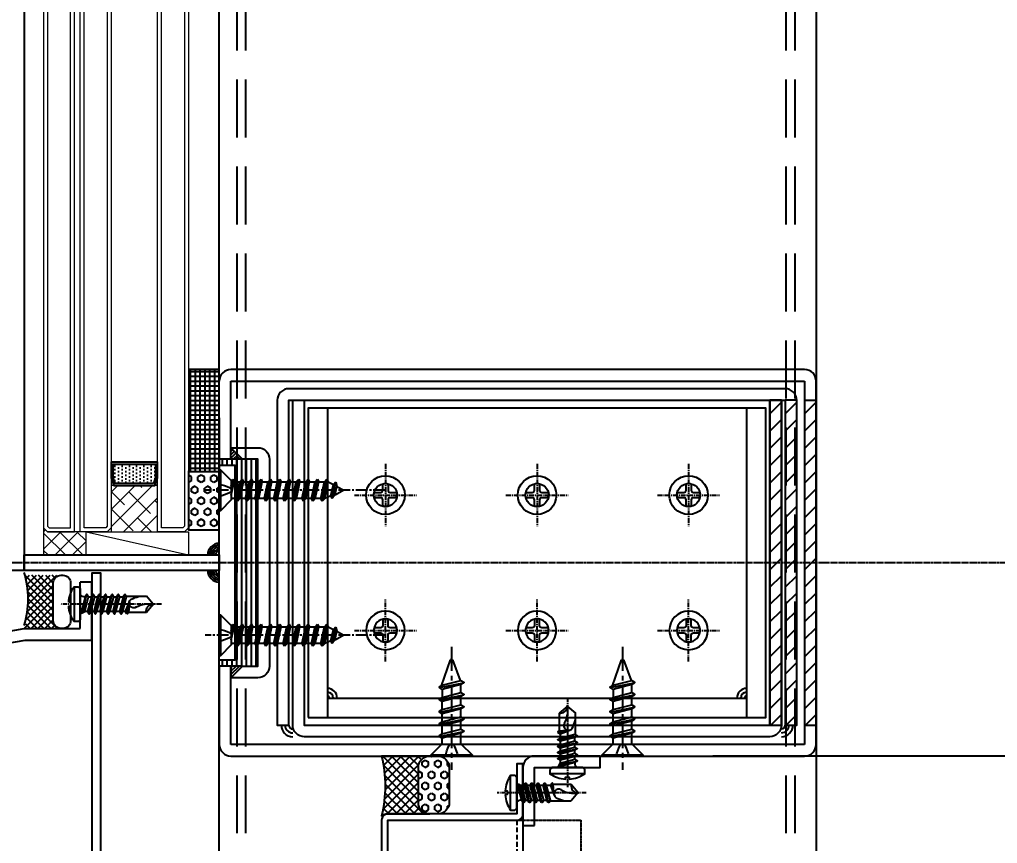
# Model space of a CAD drawing. Extents: x -3378 to 102197, y -3799 to 48702.
# Drawn here: x 85639.7 to 85892.8, y 18275.5 to 18488.6 of the extents above; entities that cross this region are included whole.
import ezdxf

# ---------------------------------------------------------------- set-up
doc = ezdxf.new("R2010")
doc.units = 0
for name, pattern in [('CEN1', [9, 6, -1, 1, -1]), ('CENTER', [2, 1.25, -0.25, 0.25, -0.25]), ('HIDDEN', [0.375, 0.25, -0.125])]:
    doc.linetypes.add(name, pattern=pattern)
for name, color, linetype in [('ARR', 6, 'Continuous'), ('BCM CL', 14, 'CENTER'), ('BCM-DIM', 54, 'Continuous'), ('BCM-draft', 252, 'Continuous'), ('BCM-Extu', 4, 'Continuous'), ('BCM-SIL', 8, 'Continuous'), ('CENTER', 4, 'CENTER'), ('CL', 14, 'CENTER'), ('DIM', 173, 'Continuous'), ('不鏽鋼板S.S.PANEL', 30, 'Continuous'), ('剖面線 HATCH', 251, 'Continuous'), ('填縫物 SEALANT', 1, 'Continuous'), ('泡棉', 8, 'Continuous'), ('矽利康', 9, 'Continuous'), ('螺絲 固定五金 FASTENERS', 124, 'Continuous'), ('螺絲、螺栓', 4, 'Continuous'), ('視覺模型鋁擠型暫替', 4, 'Continuous'), ('金屬面材 METAL PANEL', 2, 'Continuous'), ('鐵件', 6, 'Continuous'), ('隔熱材 INSULATION', 9, 'HIDDEN'), ('隱藏線 HIDDEN', 8, 'HIDDEN')]:
    doc.layers.add(name, color=color, linetype=linetype)
doc.layers.add('BCM-GK', color=252, linetype='Continuous', lineweight=5)
doc.layers.add('BCM-GLA', color=4, linetype='Continuous', lineweight=5)
doc.styles.add('GM_ANNO_TEXT', font='simplex.shx', dxfattribs={"width": 0.8})
doc.dimstyles.new('GM_DIM', dxfattribs={"dimscale": 0, "dimtxt": 20, "dimasz": 10, "dimexe": 5, "dimexo": 5, "dimgap": 5, "dimtad": 1, "dimdec": 0, "dimdsep": 46, "dimtxsty": 'GM_ANNO_TEXT', "dimblk": 'ARCHTICK', "dimcen": 0, "dimclrd": 4, "dimclre": 4, "dimclrt": 10, "dimadec": 0, "dimazin": 2, "dimtfac": 1, "dimtdec": 0, "dimtix": 1, "dimtofl": 0, "dimtmove": 2, "dimatfit": 3, "dimfxl": 1.5, "dimarcsym": 1})

# ---------------------------------------------------------------- blocks, each defined once
blk = doc.blocks.new('*u55')
at = {"layer": '泡棉'}
h = blk.add_hatch(dxfattribs=at)
h.set_pattern_fill('HEX', color=256, scale=0.3)
h.set_pattern_definition([(0, (-4141.5022, 978.2385), (0, 1.6497784), [0.9525, -1.905]), (120, (-4141.5022, 978.2385), (-1.42875, -0.8248892), [0.9525, -1.905]), (60, (-4140.5497, 978.2385), (-1.42875, 0.8248892), [0.9525, -1.905])])
edge = h.paths.add_edge_path()
edge.add_line((-12, 9.53), (-3, 9.53))
edge.add_arc((-3, 12.53), 3, 270, 360)
edge.add_line((0, 12.53), (0, 14.53))
edge.add_arc((-3, 14.53), 3, 0, 90)
edge.add_line((-3, 17.53), (-12, 17.53))
edge.add_arc((-12, 14.53), 3, 90, 180)
edge.add_line((-15, 14.53), (-15, 12.53))
edge.add_arc((-12, 12.53), 3, 180, 270)
at = {"layer": '矽利康'}
h = blk.add_hatch(dxfattribs=at)
h.set_pattern_fill('ANSI37', color=256, scale=0.5, style=0)
h.set_pattern_definition([(45, (-4141.5022, 978.2385), (-1.122532, 1.122532), []), (135, (-4141.5022, 978.2385), (-1.122532, -1.122532), [])])
edge = h.paths.add_edge_path()
edge.add_arc((-7.73, -32.06), 32.98, 76.4372, 103.5628)
edge.add_arc((-16.6, 1.13), 1.6, 315, 360)
edge.add_line((-15, 1.13), (-15, 12.53))
edge.add_arc((-12, 12.53), 3, 180, 270)
edge.add_line((-12, 9.53), (-3, 9.53))
edge.add_arc((-3, 12.53), 3, 270, 360)
edge.add_line((0, 12.53), (0, 0))
at = {"layer": '泡棉'}
blk.add_lwpolyline([(-12, 9.53), (-3, 9.53, 0.414214), (0, 12.53), (0, 14.53, 0.414214), (-3, 17.53), (-12, 17.53, 0.414214), (-15, 14.53), (-15, 12.53, 0.414214)], format="xyb", close=True, dxfattribs=at)
at = {"layer": '矽利康'}
blk.add_lwpolyline([(0, 0, 0.118914), (-15.47, 0, 0.198912), (-15, 1.13), (-15, 12.53, 0.414214), (-12, 9.53), (-3, 9.53, 0.414214), (0, 12.53)], format="xyb", close=True, dxfattribs=at)
blk = doc.blocks.new('M5x16圓頭自攻')
at = {"layer": 'ARR', "color": 0, "linetype": 'ByBlock', "ltscale": 0.3}
for p, q in [((-1.61, -4.5), (-1.61, 4.5)), ((0.5, 2.24), (1.14, 1.9)), ((0.72, 2.13), (1.65, -2.5)), ((1.89, 1.9), (1.14, 1.9)), ((2.24, 2.5), (3.24, -2.5)), ((3.48, 1.9), (2.73, 1.9)), ((3.83, 2.5), (4.83, -2.5)), ((5.07, 1.9), (4.32, 1.9)), ((5.42, 2.5), (6.42, -2.5)), ((6.81, 1.9), (5.91, 1.9)), ((7.16, 2.5), (8.16, -2.5)), ((8.4, 1.9), (7.65, 1.9)), ((8.73, 1.9), (7.98, 1.9)), ((9.08, 2.5), (9.7, -0.6)), ((14.12, 2.1), (9.46, 2.1)), ((15.83, 0.06), (14.12, 2.1)), ((15.83, 0.06), (15.95, 0.06)), ((16, -0.01), (16, 0.01)), ((2.14, -1.9), (2.89, -1.9)), ((3.73, -1.9), (4.48, -1.9)), ((5.32, -1.9), (6.07, -1.9)), ((6.91, -1.9), (7.81, -1.9)), ((8.54, -2.1), (12.91, -2.1)), ((15.83, -0.06), (14.12, -2.1)), ((15.83, -0.06), (15.95, -0.06))]:
    blk.add_line(p, q, dxfattribs=at)
at = {"layer": 'ARR', "color": 0, "linetype": 'CENTER', "ltscale": 0.87}
blk.add_line((18, 0), (-5.1, 0), dxfattribs=at)
at = {"layer": 'ARR', "color": 0, "linetype": 'ByBlock', "ltscale": 0.3}
blk.add_lwpolyline([(-2.98, -0.5, 0.134476), (-1.61, -4.5), (-0.58, -4.5, 0.198912), (-0.44, -4.44), (-0.06, -4.06, 0.198912), (0, -3.92), (0, 3.92, 0.198912), (-0.06, 4.06), (-0.44, 4.44, 0.198912), (-0.58, 4.5), (-1.61, 4.5, 0.134562), (-2.98, 0.5), (-2.48, 0.5), (-2.48, -0.5), (-2.98, -0.5)], format="xyb", dxfattribs=at)
blk.add_lwpolyline([(1.14, 1.9), (2.14, -1.9), (1.8, -2.5), (1.65, -2.5), (1.3, -1.9), (0.3, 1.9), (0.5, 2.24)], dxfattribs=at)
for points in [[(3.24, -2.5), (2.89, -1.9), (1.89, 1.9), (2.24, 2.5), (2.39, 2.5), (2.73, 1.9), (3.73, -1.9), (3.39, -2.5)], [(4.83, -2.5), (4.48, -1.9), (3.48, 1.9), (3.83, 2.5), (3.98, 2.5), (4.32, 1.9), (5.32, -1.9), (4.98, -2.5)], [(6.42, -2.5), (6.07, -1.9), (5.07, 1.9), (5.42, 2.5), (5.57, 2.5), (5.91, 1.9), (6.91, -1.9), (6.57, -2.5)], [(8.16, -2.5), (7.81, -1.9), (6.81, 1.9), (7.16, 2.5), (7.31, 2.5), (7.65, 1.9), (8.65, -1.9), (8.31, -2.5)], [(9.08, 2.5), (8.73, 1.9), (9.7, -0.6), (9.46, 2.1), (9.23, 2.5)]]:
    blk.add_lwpolyline(points, close=True, dxfattribs=at)
for centre, radius, start, end in [((0.67, 3.07), 0.874, 220.3388, 257.7802), ((10.86, -0.29), 1.2, 56.152, 236.152), ((14.85, 6.88), 7.01, 241.6458, 278.008), ((15.9, 1.75), 1.82, 168.8617, 267.6865), ((15.95, 0.01), 0.05, 0, 90), ((1.17, -3.34), 1.44, 84.7312, 144.22), ((13.52, 4.88), 7.01, 241.6458, 274.9541), ((15.95, -0.01), 0.05, 270, 0)]:
    blk.add_arc(centre, radius, start, end, dxfattribs=at)
blk = doc.blocks.new('*U255')
blk.add_blockref('M5x16圓頭自攻', (0, 0))
blk = doc.blocks.new('*U657')
at = {"layer": 'BCM-draft', "linetype": 'HIDDEN', "ltscale": 5}
blk.add_line((16.6, 35), (646.73, 35), dxfattribs=at)
at = {"layer": 'BCM-draft'}
blk.add_lwpolyline([(16.6, 36.6), (646.73, 36.6)], dxfattribs=at)
at = {"layer": '不鏽鋼板S.S.PANEL'}
blk.add_lwpolyline([(648.33, 1.6), (648.33, 35), (661.33, 35), (661.33, 36.6), (648.33, 36.6, 0.414214), (646.73, 35), (646.73, 1.6), (16.6, 1.6), (16.6, 35, 0.414214), (15, 36.6), (2, 36.6), (2, 35), (15, 35), (15, 1.6, 0.414214), (16.6, 0), (646.73, 0, 0.414214)], format="xyb", close=True, dxfattribs=at)
at = {"layer": '金屬面材 METAL PANEL'}
blk.add_lwpolyline([(18, 39.6), (3, 39.6), (3, 56.6), (0, 56.6), (0, 39.6, 0.414214), (3, 36.6), (18, 36.6)], format="xyb", close=True, dxfattribs=at)
at = {"layer": '隔熱材 INSULATION', "const_width": 0.2}
blk.add_lwpolyline([(646.73, 35), (646.73, 51.6), (16.6, 51.6), (16.6, 35)], dxfattribs=at)
at = {"layer": '隔熱材 INSULATION'}
blk.add_lwpolyline([(646.73, 1.6), (16.6, 1.6), (16.6, 51.6), (646.73, 51.6)], close=True, dxfattribs=at)
at = {"layer": '填縫物 SEALANT', "extrusion": (0, 0, -1), "zscale": -1}
blk.add_blockref('*u55', (0, 0), dxfattribs=at)
at = {"layer": '螺絲 固定五金 FASTENERS'}
for p, rotation in [((3, 48.1), 180), ((9.5, 35), 90)]:
    blk.add_blockref('*U255', p, dxfattribs=dict(at, rotation=rotation))
blk = doc.blocks.new('*U35')
blk.add_lwpolyline([(1.22, 0.68), (2.48, 0.68, -0.398336), (3.02, 0.16, -0.027263), (3.02, -0.16, -0.398336), (2.48, -0.68), (1.22, -0.68, 0.414214), (0.68, -1.22), (0.68, -2.48, -0.398336), (0.16, -3.02, -0.027263), (-0.16, -3.02, -0.398336), (-0.68, -2.48), (-0.68, -1.22, 0.414214), (-1.22, -0.68), (-2.48, -0.68, -0.398336), (-3.02, -0.16, -0.027263), (-3.02, 0.16, -0.398336), (-2.48, 0.68), (-1.22, 0.68, 0.414214), (-0.68, 1.22), (-0.68, 2.48, -0.398336), (-0.16, 3.02, -0.027263), (0.16, 3.02, -0.398336), (0.68, 2.48), (0.68, 1.22, 0.414214)], format="xyb", close=True)
blk.add_circle((0, 0), 5)
at = {"layer": 'CL'}
for p, q in [((0, 8.04), (0, -8.04)), ((-8.04, 0), (8.04, 0))]:
    blk.add_line(p, q, dxfattribs=at)
blk = doc.blocks.new('圓孔6mm')
at = {"layer": '視覺模型鋁擠型暫替', "color": 6, "linetype": 'Continuous'}
blk.add_circle((0, 0), 3, dxfattribs=at)
at = {"layer": 'BCM-draft'}
blk.add_blockref('*U35', (0, 0), dxfattribs=at)
blk = doc.blocks.new('屋頂上下水槽合併用拖架')
at = {"layer": '視覺模型鋁擠型暫替', "color": 7}
for centre, radius, start, end in [((-113.5, -75), 2.5, 0, 90), ((-5, -75), 2.5, 90, 180), ((-113.5, -75), 1.5, 0, 90), ((-113.5, -75), 0.5, 0, 90), ((-5, -75), 1.5, 90, 180), ((-5, -75), 0.5, 90, 180)]:
    blk.add_arc(centre, radius, start, end, dxfattribs=at)
at = {"layer": '金屬面材 METAL PANEL'}
for p, q in [((-113.5, 0), (-113.5, -80)), ((-5, 0), (-5, -80)), ((-113.5, -75), (-5, -75))]:
    blk.add_line(p, q, dxfattribs=at)
blk.add_lwpolyline([(-118.5, -80), (0, -80), (0, 0), (-118.5, 0)], close=True, dxfattribs=at)
blk.add_lwpolyline([(-95, -53.5), (-95, -53.5)], dxfattribs=at)
at = {"layer": '視覺模型鋁擠型暫替', "linetype": 'Continuous'}
for p in [(-98.5, -22.5, 0), (-59.25, -22.5), (-20, -22.5, 0)]:
    blk.add_blockref('圓孔6mm', p, dxfattribs=at)
at = {"layer": '視覺模型鋁擠型暫替', "linetype": 'Continuous', "xscale": -1, "rotation": 180}
for p in [(-98.5, -57.5, 0), (-59.25, -57.5), (-20, -57.5, 0)]:
    blk.add_blockref('圓孔6mm', p, dxfattribs=at)
blk = doc.blocks.new('A$C20AE7E0D')
at = {"layer": 'ARR', "color": 0, "linetype": 'ByBlock', "ltscale": 0.3}
for p, q in [((-1.61, -4.5), (-1.61, 4.5)), ((0.5, 2.24), (1.14, 1.9)), ((0.72, 2.13), (1.65, -2.5)), ((1.89, 1.9), (1.14, 1.9)), ((2.24, 2.5), (3.24, -2.5)), ((3.48, 1.9), (2.73, 1.9)), ((3.83, 2.5), (4.83, -2.5)), ((5.07, 1.9), (4.32, 1.9)), ((5.42, 2.5), (6.42, -2.5)), ((6.81, 1.9), (5.91, 1.9)), ((7.16, 2.5), (8.16, -2.5)), ((8.4, 1.9), (7.65, 1.9)), ((8.75, 2.5), (9.75, -2.5)), ((10.14, 1.9), (9.24, 1.9)), ((10.49, 2.5), (11.49, -2.5)), ((11.73, 1.9), (10.98, 1.9)), ((12.08, 2.5), (12.7, -0.6)), ((17.12, 2.1), (12.46, 2.1)), ((18.83, 0.06), (17.12, 2.1)), ((18.83, 0.06), (18.95, 0.06)), ((19, -0.01), (19, 0.01)), ((2.14, -1.9), (2.89, -1.9)), ((3.73, -1.9), (4.48, -1.9)), ((5.32, -1.9), (6.07, -1.9)), ((6.91, -1.9), (7.81, -1.9)), ((8.65, -1.9), (9.4, -1.9)), ((10.24, -1.9), (11.14, -1.9)), ((11.87, -2.1), (15.91, -2.1)), ((18.83, -0.06), (17.12, -2.1)), ((18.83, -0.06), (18.95, -0.06))]:
    blk.add_line(p, q, dxfattribs=at)
at = {"layer": 'ARR', "color": 0, "linetype": 'CENTER', "ltscale": 0.87}
blk.add_line((21, 0), (-5.1, 0), dxfattribs=at)
at = {"layer": 'ARR', "color": 0, "linetype": 'ByBlock', "ltscale": 0.3}
blk.add_lwpolyline([(-2.98, -0.5, 0.134476), (-1.61, -4.5), (-0.58, -4.5, 0.198912), (-0.44, -4.44), (-0.06, -4.06, 0.198912), (0, -3.92), (0, 3.92, 0.198912), (-0.06, 4.06), (-0.44, 4.44, 0.198912), (-0.58, 4.5), (-1.61, 4.5, 0.134562), (-2.98, 0.5), (-2.48, 0.5), (-2.48, -0.5), (-2.98, -0.5)], format="xyb", dxfattribs=at)
blk.add_lwpolyline([(1.14, 1.9), (2.14, -1.9), (1.8, -2.5), (1.65, -2.5), (1.3, -1.9), (0.3, 1.9), (0.5, 2.24)], dxfattribs=at)
for points in [[(3.24, -2.5), (2.89, -1.9), (1.89, 1.9), (2.24, 2.5), (2.39, 2.5), (2.73, 1.9), (3.73, -1.9), (3.39, -2.5)], [(4.83, -2.5), (4.48, -1.9), (3.48, 1.9), (3.83, 2.5), (3.98, 2.5), (4.32, 1.9), (5.32, -1.9), (4.98, -2.5)], [(6.42, -2.5), (6.07, -1.9), (5.07, 1.9), (5.42, 2.5), (5.57, 2.5), (5.91, 1.9), (6.91, -1.9), (6.57, -2.5)], [(8.16, -2.5), (7.81, -1.9), (6.81, 1.9), (7.16, 2.5), (7.31, 2.5), (7.65, 1.9), (8.65, -1.9), (8.31, -2.5)], [(9.75, -2.5), (9.4, -1.9), (8.4, 1.9), (8.75, 2.5), (8.9, 2.5), (9.24, 1.9), (10.24, -1.9), (9.9, -2.5)], [(11.49, -2.5), (11.14, -1.9), (10.14, 1.9), (10.49, 2.5), (10.64, 2.5), (10.98, 1.9), (11.98, -1.9), (11.64, -2.5)], [(12.08, 2.5), (11.73, 1.9), (12.7, -0.6), (12.46, 2.1), (12.23, 2.5)]]:
    blk.add_lwpolyline(points, close=True, dxfattribs=at)
for centre, radius, start, end in [((0.67, 3.07), 0.874, 220.3388, 257.7802), ((13.86, -0.29), 1.2, 56.152, 236.152), ((17.85, 6.88), 7.01, 241.6458, 278.008), ((18.9, 1.75), 1.82, 168.8617, 267.6865), ((18.95, 0.01), 0.05, 0, 90), ((1.17, -3.34), 1.44, 84.7312, 144.22), ((16.52, 4.88), 7.01, 241.6458, 274.9541), ((18.95, -0.01), 0.05, 270, 0)]:
    blk.add_arc(centre, radius, start, end, dxfattribs=at)
blk = doc.blocks.new('*U77')
at = {"color": 0, "linetype": 'ByBlock'}
blk.add_blockref('A$C20AE7E0D', (0, 0), dxfattribs=at)
blk = doc.blocks.new('A$C4E2A2353')
at = {"layer": 'ARR', "color": 0, "linetype": 'ByBlock', "ltscale": 0.3}
for p, q in [((0.3, -5.3), (0.3, 5.3)), ((4.71, 2.87), (4.38, 2.15)), ((5.34, 2.15), (4.71, 2.87)), ((4.71, 2.87), (5.93, -2.88)), ((7.15, 2.87), (6.82, 2.15)), ((7.78, 2.15), (7.15, 2.87)), ((7.15, 2.87), (8.37, -2.88)), ((9.59, 2.87), (9.26, 2.15)), ((10.22, 2.15), (9.59, 2.87)), ((9.59, 2.87), (10.81, -2.88)), ((12.02, 2.87), (11.7, 2.15)), ((12.66, 2.15), (12.02, 2.87)), ((12.02, 2.87), (13.24, -2.88)), ((14.46, 2.87), (14.13, 2.15)), ((15.09, 2.15), (14.46, 2.87)), ((14.46, 2.87), (15.68, -2.88)), ((16.9, 2.87), (16.57, 2.15)), ((17.53, 2.15), (16.9, 2.87)), ((16.9, 2.87), (18.12, -2.88)), ((19.34, 2.87), (19.01, 2.15)), ((19.97, 2.15), (19.34, 2.87)), ((19.34, 2.87), (20.56, -2.88)), ((21.77, 2.87), (21.45, 2.15)), ((21.77, 2.87), (21.45, 2.15)), ((22.41, 2.15), (21.77, 2.87)), ((21.77, 2.87), (22.99, -2.88)), ((22.41, 2.15), (21.77, 2.87)), ((21.77, 2.87), (22.99, -2.88)), ((24.21, 2.87), (23.88, 2.15)), ((24.21, 2.87), (23.88, 2.15)), ((24.84, 2.15), (24.21, 2.87)), ((24.21, 2.87), (25.43, -2.88)), ((24.84, 2.15), (24.21, 2.87)), ((24.21, 2.87), (25.43, -2.88)), ((26.65, 2.87), (26.32, 2.15)), ((26.65, 2.87), (26.32, 2.15)), ((27.28, 2.15), (26.65, 2.87)), ((26.65, 2.87), (27.87, -2.88)), ((27.28, 2.15), (26.65, 2.87)), ((26.65, 2.87), (27.87, -2.88)), ((3.1, -2.5), (3.1, 2.5)), ((4.38, 2.15), (3.1, 2.15)), ((3.1, 1.24), (3.82, -2.16)), ((4.38, 2.15), (5.3, -2.16)), ((4.43, 1.96), (5.34, -2.36)), ((4.89, 2.06), (5.8, -2.26)), ((6.82, 2.15), (5.34, 2.15)), ((5.34, 2.15), (6.26, -2.16)), ((5.34, 2.15), (6.26, -2.16)), ((6.82, 2.15), (7.74, -2.16)), ((6.86, 1.96), (7.78, -2.36)), ((7.32, 2.06), (8.24, -2.26)), ((9.26, 2.15), (7.78, 2.15)), ((7.78, 2.15), (8.7, -2.16)), ((7.78, 2.15), (8.7, -2.16)), ((9.26, 2.15), (10.17, -2.16)), ((9.3, 1.96), (10.21, -2.36)), ((9.76, 2.06), (10.67, -2.26)), ((11.7, 2.15), (10.22, 2.15)), ((10.22, 2.15), (11.13, -2.16)), ((10.22, 2.15), (11.13, -2.16)), ((11.7, 2.15), (12.61, -2.16)), ((11.74, 1.96), (12.65, -2.36)), ((12.2, 2.06), (13.11, -2.26)), ((14.13, 2.15), (12.66, 2.15)), ((12.66, 2.15), (13.57, -2.16)), ((12.66, 2.15), (13.57, -2.16)), ((14.13, 2.15), (15.05, -2.16)), ((14.18, 1.96), (15.09, -2.36)), ((14.64, 2.06), (15.55, -2.26)), ((16.57, 2.15), (15.09, 2.15)), ((15.09, 2.15), (16.01, -2.16)), ((15.09, 2.15), (16.01, -2.16)), ((16.57, 2.15), (17.49, -2.16)), ((16.61, 1.96), (17.53, -2.36)), ((17.07, 2.06), (17.99, -2.26)), ((19.01, 2.15), (17.53, 2.15)), ((17.53, 2.15), (18.45, -2.16)), ((17.53, 2.15), (18.45, -2.16)), ((19.01, 2.15), (19.92, -2.16)), ((19.05, 1.96), (19.96, -2.36)), ((19.51, 2.06), (20.42, -2.26)), ((21.45, 2.15), (19.97, 2.15)), ((19.97, 2.15), (20.88, -2.16)), ((19.97, 2.15), (20.88, -2.16)), ((21.45, 2.15), (22.36, -2.16)), ((21.45, 2.15), (22.36, -2.16)), ((21.49, 1.96), (22.4, -2.36)), ((21.49, 1.96), (22.4, -2.36)), ((21.95, 2.06), (22.86, -2.26)), ((21.95, 2.06), (22.86, -2.26)), ((23.88, 2.15), (22.41, 2.15)), ((22.41, 2.15), (23.32, -2.16)), ((23.88, 2.15), (22.41, 2.15)), ((22.41, 2.15), (23.32, -2.16)), ((22.41, 2.15), (23.32, -2.16)), ((22.41, 2.15), (23.32, -2.16)), ((23.88, 2.15), (24.8, -2.16)), ((23.88, 2.15), (24.8, -2.16)), ((23.93, 1.96), (24.84, -2.36)), ((23.93, 1.96), (24.84, -2.36)), ((24.38, 2.06), (25.3, -2.26)), ((24.38, 2.06), (25.3, -2.26)), ((26.32, 2.15), (24.84, 2.15)), ((24.84, 2.15), (25.76, -2.16)), ((26.32, 2.15), (24.84, 2.15)), ((24.84, 2.15), (25.76, -2.16)), ((24.84, 2.15), (25.76, -2.16)), ((24.84, 2.15), (25.76, -2.16)), ((26.32, 2.15), (27.24, -2.16)), ((26.32, 2.15), (27.24, -2.16)), ((26.36, 1.96), (27.28, -2.36)), ((26.36, 1.96), (27.28, -2.36)), ((26.82, 2.06), (27.74, -2.26)), ((26.82, 2.06), (27.74, -2.26)), ((28.91, 1.45), (27.28, 2.15)), ((27.28, 2.15), (28.19, -2.16)), ((27.28, 2.15), (28.19, -2.16)), ((27.28, 2.15), (28.19, -2.16)), ((27.28, 2.15), (28.19, -2.16)), ((29.24, 2.17), (28.91, 1.45)), ((28.91, 1.45), (29.52, -1.46)), ((29.96, 0.99), (29.24, 2.17)), ((29.24, 2.17), (30.16, -2.18)), ((32.25, 0), (29.96, 1.25)), ((29.96, 0.99), (30.39, -1)), ((32.26, 0), (32.25, 0)), ((3.1, -1.02), (3.49, -2.88)), ((3.1, -2.44), (3.49, -2.88)), ((3.49, -2.88), (3.82, -2.16)), ((3.82, -2.16), (5.3, -2.16)), ((5.3, -2.16), (5.93, -2.88)), ((5.93, -2.88), (6.26, -2.16)), ((6.26, -2.16), (7.74, -2.16)), ((7.74, -2.16), (8.37, -2.88)), ((8.37, -2.88), (8.7, -2.16)), ((8.7, -2.16), (10.17, -2.16)), ((10.17, -2.16), (10.81, -2.88)), ((10.81, -2.88), (11.13, -2.16)), ((11.13, -2.16), (12.61, -2.16)), ((12.61, -2.16), (13.24, -2.88)), ((13.24, -2.88), (13.57, -2.16)), ((13.57, -2.16), (15.05, -2.16)), ((15.05, -2.16), (15.68, -2.88)), ((15.68, -2.88), (16.01, -2.16)), ((16.01, -2.16), (17.49, -2.16)), ((17.49, -2.16), (18.12, -2.88)), ((18.12, -2.88), (18.45, -2.16)), ((18.45, -2.16), (19.92, -2.16)), ((19.92, -2.16), (20.56, -2.88)), ((20.56, -2.88), (20.88, -2.16)), ((20.88, -2.16), (22.36, -2.16)), ((22.36, -2.16), (22.99, -2.88)), ((22.36, -2.16), (22.99, -2.88)), ((22.99, -2.88), (23.32, -2.16)), ((22.99, -2.88), (23.32, -2.16)), ((23.32, -2.16), (24.8, -2.16)), ((23.32, -2.16), (24.8, -2.16)), ((24.8, -2.16), (25.43, -2.88)), ((24.8, -2.16), (25.43, -2.88)), ((25.43, -2.88), (25.76, -2.16)), ((25.43, -2.88), (25.76, -2.16)), ((25.76, -2.16), (27.24, -2.16)), ((25.76, -2.16), (27.24, -2.16)), ((27.24, -2.16), (27.87, -2.88)), ((27.24, -2.16), (27.87, -2.88)), ((27.87, -2.88), (28.19, -2.16)), ((27.87, -2.88), (28.19, -2.16)), ((28.19, -2.16), (29.52, -1.46)), ((29.52, -1.46), (30.16, -2.18)), ((30.16, -2.18), (30.39, -1)), ((30.39, -1), (32.25, -0.01)), ((32.25, -0.01), (32.26, 0))]:
    blk.add_line(p, q, dxfattribs=at)
at = {"layer": 'ARR', "color": 0, "linetype": 'CEN1', "ltscale": 0.5}
blk.add_line((42.86, 0), (-3.62, 0), dxfattribs=at)
at = {"layer": 'ARR', "color": 0, "linetype": 'ByBlock', "ltscale": 0.3}
blk.add_lwpolyline([(3.1, 2.5), (0.3, 5.3), (0, 5.3), (0, -5.3), (0.3, -5.3), (3.1, -2.5)], dxfattribs=at)
blk.add_lwpolyline([(0, -1.61, 0.048054), (2.67, -0.68, 0.292428), (3.1, 0, 0.292428), (2.67, 0.68, 0.048054), (0, 1.61, 0.048054)], format="xyb", dxfattribs=at)
blk = doc.blocks.new('*U920')
at = {"layer": '螺絲、螺栓', "color": 0, "linetype": 'ByBlock', "xscale": -1, "rotation": 180}
blk.add_blockref('A$C4E2A2353', (0, 0), dxfattribs=at)
blk = doc.blocks.new('*u927')
at = {"layer": 'CENTER', "color": 0, "ltscale": 5}
blk.add_line((28.28, 0), (-3.62, 0), dxfattribs=at)
at = {"layer": '螺絲、螺栓', "color": 0, "linetype": 'ByBlock', "ltscale": 0.2}
for p, q in [((0.3, 5.3), (0.3, -5.3)), ((5.08, 3.15), (6.34, -3.15)), ((8.23, 3.15), (9.49, -3.15)), ((11.38, 3.15), (12.64, -3.15)), ((14.53, 3.15), (15.79, -3.15)), ((17.68, 3.15), (18.94, -3.15)), ((18.17, 2.61), (24.84, 0.24)), ((3.1, 2.5), (3.1, -2.5)), ((3.1, 2.39), (4.64, 2.39)), ((5.7, 2.39), (7.79, 2.39)), ((8.85, 2.39), (10.94, 2.39)), ((12, 2.39), (14.09, 2.39)), ((17.24, 2.39), (15.15, 2.39)), ((3.1, -2.39), (5.9, -2.39)), ((6.96, -2.39), (9.05, -2.39)), ((10.11, -2.39), (12.2, -2.39)), ((13.26, -2.39), (15.35, -2.39)), ((16.41, -2.39), (18.5, -2.39)), ((24.84, -0.23), (19.52, -2.25))]:
    blk.add_line(p, q, dxfattribs=at)
blk.add_lwpolyline([(3.1, -2.5), (0.3, -5.3), (0, -5.3), (0, 5.3), (0.3, 5.3), (3.1, 2.5)], dxfattribs=at)
for points in [[(6.34, -3.15), (5.9, -2.39), (4.64, 2.39), (5.08, 3.15), (5.27, 3.15), (5.7, 2.39), (6.96, -2.39), (6.53, -3.15)], [(9.49, -3.15), (9.05, -2.39), (7.79, 2.39), (8.23, 3.15), (8.42, 3.15), (8.85, 2.39), (10.11, -2.39), (9.68, -3.15)], [(12.64, -3.15), (12.2, -2.39), (10.94, 2.39), (11.38, 3.15), (11.57, 3.15), (12, 2.39), (13.26, -2.39), (12.83, -3.15)], [(15.79, -3.15), (15.35, -2.39), (14.09, 2.39), (14.53, 3.15), (14.72, 3.15), (15.15, 2.39), (16.41, -2.39), (15.98, -3.15)], [(18.94, -3.15), (18.5, -2.39), (17.24, 2.39), (17.68, 3.15), (17.87, 3.15), (18.3, 2.39), (19.56, -2.39), (19.13, -3.15)]]:
    blk.add_lwpolyline(points, close=True, dxfattribs=at)
blk.add_lwpolyline([(0, 1.61, -0.048054), (2.67, 0.68, -0.292428), (3.1, 0, -0.292428), (2.67, -0.68, -0.048054), (0, -1.61, -0.048054)], format="xyb", dxfattribs=at)
blk.add_arc((24.75, 0), 0.252, 292.1627, 69.4623, dxfattribs=at)
blk = doc.blocks.new('*U929')
blk.add_blockref('*u927', (0, 0))
blk = doc.blocks.new('_ArchTick')
at = {"color": 0, "linetype": 'ByBlock', "const_width": 0.15}
blk.add_lwpolyline([(-0.5, -0.5), (0.5, 0.5)], dxfattribs=at)
blk = doc.blocks.new('*D847')
at = {"layer": 'Defpoints', "color": 0, "ltscale": 10, "transparency": 16777216}
for p in [(85814.1, 18298.09, 0), (85916.87, 18298.09), (85827.93, 17188.09, 0)]:
    blk.add_point(p, dxfattribs=at)
at = {"layer": 'DIM', "color": 4, "lineweight": -2, "ltscale": 10, "transparency": 16777216}
for p, q in [((85819.1, 18298.09), (85921.87, 18298.09)), ((85916.87, 17188.09), (85916.87, 18298.09)), ((85832.93, 17188.09), (85921.87, 17188.09))]:
    blk.add_line(p, q, dxfattribs=at)
at = {"layer": 'DIM', "color": 4, "lineweight": -2, "ltscale": 10, "transparency": 16777216, "xscale": 10, "yscale": 10, "zscale": 10}
for p, rotation in [((85916.87, 18298.09), 90), ((85916.87, 17188.09), 270)]:
    blk.add_blockref('_ArchTick', p, dxfattribs=dict(at, rotation=rotation))
at = {"layer": 'DIM', "color": 10, "ltscale": 10, "transparency": 16777216, "insert": (85901.87, 17743.09), "char_height": 20, "attachment_point": 5, "rotation": 90, "style": 'GM_ANNO_TEXT', "bg_fill": 3, "box_fill_scale": 1.1, "bg_fill_color": 256, "bg_fill_true_color": 13158600, "bg_fill_transparency": 0}
blk.add_mtext('1110', dxfattribs=at)

msp = doc.modelspace()

# ---------------------------------------------------------------- hatches: boundary and pattern name
h = msp.add_hatch()
h.set_pattern_fill('ANSI31', color=9, scale=10, angle=45, style=0)
h.set_pattern_definition([(90, (114133.4267, -574949.1363), (-1.25, 1e-15), [])])
h.paths.add_polyline_path([(85695.366, 18356.835), (85695.366, 18373.335), (85691.366, 18373.335), (85691.366, 18374.835), (85701.366, 18374.835), (85701.366, 18356.835)])
h = msp.add_hatch()
h.set_pattern_fill('ANSI31', color=9, scale=10, angle=45, style=0)
h.set_pattern_definition([(90, (114133.4266, -574950.5119), (-1.25, 1e-15), [])])
h.paths.add_polyline_path([(85695.366, 18356.835), (85695.366, 18322.836), (85691.366, 18322.836), (85691.366, 18321.336), (85701.366, 18321.336), (85701.366, 18356.835)])
at = {"layer": 'BCM-DIM', "linetype": 'Continuous'}
h = msp.add_hatch(dxfattribs=at)
h.set_pattern_fill('ANSI37', color=256, scale=10, angle=45)
h.set_pattern_definition([(90, (-9302.3129, -979222.4169), (-1.25, 0), []), (180, (-9302.3129, -979222.4169), (-1e-16, -1.25), [])])
h.paths.add_polyline_path([(85691.366, 18371.577), (85683.367, 18371.577), (85683.367, 18398.085), (85691.366, 18398.085)])
at = {"layer": 'BCM-Extu', "linetype": 'ByBlock'}
h = msp.add_hatch(dxfattribs=at)
h.set_pattern_fill('DOTS', color=8, scale=15, angle=90, style=0)
h.set_pattern_definition([(90, (86220.2785, 21138.2572), (-0.9375, 0.46875), [0, -0.9375])])
h.paths.add_polyline_path([(85664.439, 18368.585), (85663.866, 18370.128), (85663.866, 18373.585), (85674.866, 18373.585), (85674.866, 18370.128), (85674.294, 18368.585)])
at = {"layer": 'BCM-GK', "linetype": 'ByBlock'}
h = msp.add_hatch(dxfattribs=at)
h.set_pattern_fill('ANSI38', color=256, angle=180)
h.set_pattern_definition([(225, (1385039.126, -103783.0143), (2.24506403, -2.24506403), []), (315, (1385039.126, -103783.0143), (6.735192091, -2.24506403), [7.9375, -4.7625])])
h.paths.add_polyline_path([(85674.641, 18368.085), (85675.366, 18370.038), (85675.366, 18356.085), (85663.366, 18356.085), (85663.366, 18370.038), (85664.091, 18368.085)])
h = msp.add_hatch(dxfattribs=at)
h.set_pattern_fill('ANSI37', color=256, angle=-180)
h.set_pattern_definition([(225, (-374071.5723, 132755.3956), (2.24506403, -2.24506403), []), (315, (-374071.5723, 132755.3956), (2.24506403, 2.24506403), [])])
h.paths.add_polyline_path([(85645.865, 18350.085), (85656.866, 18350.085), (85656.866, 18356.085), (85646.866, 18356.085), (85645.866, 18357.085)])
at = {"layer": 'BCM-SIL'}
h = msp.add_hatch(dxfattribs=at)
h.set_pattern_fill('ANSI37', color=256, scale=10, angle=-90, style=0)
h.set_pattern_definition([(225, (121799.5535, 12880.0783), (-0.883883476, 0.883883476), []), (135, (121799.5535, 12880.0783), (0.883883476, 0.883883476), [])])
edge = h.paths.add_edge_path()
edge.add_arc((85650.391, 18342.842), 2, 90, 180)
edge.add_line((85648.391, 18342.842), (85648.391, 18333.085))
edge.add_arc((85650.391, 18333.085), 2, 180, 270)
edge.add_line((85650.391, 18331.085), (85640.876, 18331.085))
edge.add_arc((85617.911, 18337.964), 23.973, 343.32554, 376.67446)
edge.add_line((85640.876, 18344.842), (85650.391, 18344.842))
at = {"layer": '剖面線 HATCH'}
h = msp.add_hatch(dxfattribs=at)
h.set_pattern_fill('ANSI31', color=256)
h.set_pattern_definition([(45, (34466.4772, -84262.5083), (-2.24506403, 2.24506403), [])])
h.paths.add_polyline_path([(85836.866, 18306.085), (85833.866, 18306.085), (85833.866, 18390.093), (85836.866, 18390.093)])
h = msp.add_hatch(dxfattribs=at)
h.set_pattern_fill('ANSI31', color=256)
h.set_pattern_definition([(45, (34470.477, -84262.5083), (-2.24506403, 2.24506403), [])])
h.paths.add_polyline_path([(85840.866, 18306.085), (85837.866, 18306.085), (85837.866, 18390.093), (85840.866, 18390.093)])
h = msp.add_hatch(dxfattribs=at)
h.set_pattern_fill('ANSI31', color=256)
h.set_pattern_definition([(45, (34475.4766, -84262.5023), (-2.24506403, 2.24506403), [])])
h.paths.add_polyline_path([(85845.866, 18306.079), (85842.866, 18306.079), (85842.866, 18390.087), (85845.866, 18390.087)])
at = {"layer": '泡棉'}
h = msp.add_hatch(dxfattribs=at)
h.set_pattern_fill('HEX', color=256, scale=0.3, angle=90)
h.set_pattern_definition([(90, (85845.8665, 18597.9164), (-1.649778, 1e-16), [0.9525, -1.905]), (210, (85845.8665, 18597.9164), (0.824889, -1.42875), [0.9525, -1.905]), (150, (85845.8665, 18598.8689), (-0.824889, -1.42875), [0.9525, -1.905])])
h.paths.add_polyline_path([(85691.366, 18371.577), (85683.366, 18371.577), (85683.366, 18356.577), (85691.366, 18356.577)])
at = {"layer": '視覺模型鋁擠型暫替', "linetype": 'Continuous'}
h = msp.add_hatch(dxfattribs=at)
h.set_pattern_fill('ANSI31', color=1, scale=5)
h.set_pattern_definition([(45, (4914.39537, -973940.6324), (-0.44194173824, 0.44194173824), [])])
h.paths.add_polyline_path([(85694.366, 18374.835), (85697.366, 18374.834), (85694.367, 18377.833)])
h = msp.add_hatch(dxfattribs=at)
h.set_pattern_fill('ANSI31', color=1, scale=5)
h.set_pattern_definition([(45, (4914.39537, -973924.1343), (-0.44194173824, 0.44194173824), [])])
h.paths.add_polyline_path([(85694.367, 18318.337), (85697.366, 18321.336), (85694.366, 18321.335)])

# ---------------------------------------------------------------- linework, layer by layer
at = {"layer": 'BCM CL', "ltscale": 0.5}
msp.add_line((86008.262, 18348.085, 0), (85582.296, 18348.085, 0), dxfattribs=at)
at = {"layer": 'BCM-DIM', "linetype": 'Continuous'}
for p, q in [((85691.366, 18398.085, 0), (85683.367, 18398.085, 0)), ((85691.247, 18371.577, 0), (85683.247, 18371.577, 0))]:
    msp.add_line(p, q, dxfattribs=at)
at = {"layer": 'BCM-Extu', "color": 8, "linetype": 'ByBlock', "elevation": 0}
for points in [[(85675.366, 18370.038), (85675.366, 18374.085), (85663.366, 18374.085), (85663.366, 18370.038), (85664.091, 18368.085), (85674.641, 18368.085)], [(85674.294, 18368.585), (85664.439, 18368.585), (85663.866, 18370.128), (85663.866, 18373.585), (85674.866, 18373.585), (85674.866, 18370.128)]]:
    msp.add_lwpolyline(points, close=True, dxfattribs=at)
at = {"layer": 'BCM-GK', "linetype": 'ByBlock', "elevation": 0}
for points in [[(85675.366, 18356.085), (85675.366, 18368.085), (85663.366, 18368.085), (85663.366, 18356.085)], [(85656.866, 18356.085), (85683.366, 18356.085), (85683.366, 18350.085), (85656.866, 18350.085)]]:
    msp.add_lwpolyline(points, close=True, dxfattribs=at)
at = {"layer": 'BCM-GK', "elevation": 0}
msp.add_lwpolyline([(85645.865, 18350.085), (85656.866, 18350.085), (85656.866, 18356.085), (85646.866, 18356.085), (85645.866, 18357.085), (85645.865, 18350.085)], dxfattribs=at)
at = {"layer": 'BCM-GK', "linetype": 'ByBlock', "elevation": 0}
msp.add_lwpolyline([(85656.866, 18356.085), (85683.366, 18350.085)], dxfattribs=at)
at = {"layer": 'BCM-GLA', "linetype": 'ByBlock', "elevation": 0}
for points in [[(85645.874, 18505.335), (85645.874, 18357.085), (85646.874, 18356.085), (85653.874, 18356.085), (85653.874, 18505.335)], [(85663.374, 18505.335), (85663.374, 18357.085), (85662.374, 18356.085), (85655.374, 18356.085), (85655.374, 18505.335)], [(85683.374, 18505.335), (85683.374, 18357.085), (85682.374, 18356.085), (85675.374, 18356.085), (85675.374, 18505.335)]]:
    msp.add_lwpolyline(points, dxfattribs=at)
at = {"layer": 'BCM-GLA', "color": 5, "linetype": 'ByBlock', "elevation": 0}
for points in [[(85646.874, 18505.335), (85646.874, 18357.499), (85647.288, 18357.085), (85652.874, 18357.085), (85652.874, 18505.335)], [(85662.374, 18505.335), (85662.374, 18357.499), (85661.96, 18357.085), (85656.374, 18357.085), (85656.374, 18505.335)], [(85682.374, 18505.335), (85682.374, 18357.499), (85681.96, 18357.085), (85676.374, 18357.085), (85676.374, 18505.335)]]:
    msp.add_lwpolyline(points, dxfattribs=at)
at = {"layer": 'BCM-SIL', "elevation": 0}
msp.add_lwpolyline([(85648.391, 18333.085), (85648.391, 18342.842, -0.4142136), (85650.391, 18344.842), (85650.876, 18344.842, -0.4142136), (85652.876, 18342.842), (85652.876, 18333.085, -0.4142136), (85650.876, 18331.085), (85650.391, 18331.085, -0.4142136)], format="xyb", close=True, dxfattribs=at)
at = {"layer": 'BCM-SIL'}
msp.add_arc((85617.718, 18338.706, 0), 24.158, 343.4569, 16.5431, dxfattribs=at)
at = {"layer": '剖面線 HATCH', "elevation": 0}
for points in [[(85833.866, 18306.085), (85836.867, 18306.085), (85836.867, 18390.093), (85833.866, 18390.093)], [(85837.866, 18306.085), (85840.866, 18306.085), (85840.866, 18390.093), (85837.866, 18390.093)], [(85842.866, 18306.079), (85845.866, 18306.079), (85845.866, 18390.087), (85842.866, 18390.087)]]:
    msp.add_lwpolyline(points, close=True, dxfattribs=at)
at = {"layer": '泡棉', "elevation": 0}
msp.add_lwpolyline([(85691.366, 18371.577), (85683.366, 18371.577), (85683.366, 18356.577), (85691.366, 18356.577)], close=True, dxfattribs=at)
at = {"layer": '視覺模型鋁擠型暫替', "color": 1, "linetype": 'Continuous', "elevation": 0}
for points in [[(85697.366, 18374.834), (85694.366, 18374.835), (85694.367, 18377.833), (85697.366, 18374.834)], [(85697.366, 18321.336), (85694.366, 18321.335), (85694.367, 18318.337), (85697.366, 18321.336)]]:
    msp.add_lwpolyline(points, dxfattribs=at)
at = {"layer": '視覺模型鋁擠型暫替', "color": 2, "linetype": 'Continuous'}
for centre, radius, start, end in [((85691.366, 18350.085, 0), 3, 90, 180), ((85691.366, 18350.085, 0), 2.5, 90, 180), ((85691.366, 18350.085, 0), 2, 90, 180), ((85691.366, 18350.085, 0), 1.5, 90, 180), ((85691.366, 18350.085, 0), 1, 90, 180), ((85691.366, 18346.085, 0), 3, 180, 270), ((85691.366, 18346.085, 0), 2.5, 180, 270), ((85691.366, 18346.085, 0), 2, 180, 270), ((85691.366, 18346.085, 0), 1.5, 180, 270), ((85691.366, 18346.085, 0), 1, 180, 270)]:
    msp.add_arc(centre, radius, start, end, dxfattribs=at)
at = {"layer": '視覺模型鋁擠型暫替', "color": 7, "linetype": 'Continuous'}
for centre, radius, start, end in [((85710.366, 18306.077, 0), 3, 180, 270), ((85710.366, 18306.077, 0), 2, 180, 270), ((85710.366, 18306.077, 0), 1, 180, 270), ((85836.866, 18306.085, 0), 1, 270, 0), ((85836.866, 18306.085, 0), 2, 270, 0), ((85836.866, 18306.085, 0), 3, 270, 0)]:
    msp.add_arc(centre, radius, start, end, dxfattribs=at)
at = {"layer": '金屬面材 METAL PANEL'}
for p, q in [((85842.866, 18398.085, 0), (85694.366, 18398.085, 0)), ((85694.366, 18374.835, 0), (85694.366, 18395.085, 0)), ((85694.366, 18395.085, 0), (85842.866, 18395.085, 0)), ((85842.866, 18395.085, 0), (85842.866, 18301.085, 0)), ((85845.866, 18301.085, 0), (85845.866, 18395.085, 0)), ((85691.365, 18385.586, 0), (85691.365, 18365.335, 0)), ((85694.366, 18374.835, 0), (85691.366, 18374.835, 0)), ((85655.376, 18331.085), (85655.376, 18343.085)), ((85658.376, 18343.085), (85655.376, 18343.085)), ((85658.376, 18328.085), (85658.376, 18343.085)), ((85495.839, 18305.849, 0), (85640.876, 18331.085, 0)), ((85640.876, 18331.085), (85655.376, 18331.085)), ((85497.468, 18303.088, 0), (85641.135, 18328.085, 0)), ((85641.135, 18328.085), (85658.376, 18328.085)), ((85691.366, 18321.336, 0), (85691.366, 18301.085, 0)), ((85694.366, 18321.336, 0), (85691.366, 18321.336, 0)), ((85694.366, 18301.085, 0), (85694.366, 18321.336, 0)), ((85842.866, 18301.085, 0), (85694.366, 18301.085, 0)), ((85694.366, 18298.085, 0), (85842.866, 18298.085, 0))]:
    msp.add_line(p, q, dxfattribs=at)
at = {"layer": '金屬面材 METAL PANEL', "elevation": 0}
for points in [[(85691.366, 16048.085), (85691.37, 18698.085), (85845.87, 18698.085), (85845.866, 16048.085)], [(85691.366, 18298.085), (85691.366, 18698.085), (85845.866, 18698.085), (85845.866, 18298.085)], [(85640.866, 18346.085), (85620.874, 18346.085), (85620.874, 18655.085), (85640.867, 18655.085), (85640.866, 18346.085)]]:
    msp.add_lwpolyline(points, dxfattribs=at)
for points in [[(85840.866, 18306.085), (85840.866, 18390.093, 0.4142136), (85837.866, 18393.093), (85709.366, 18393.093, 0.4142136), (85706.366, 18390.093), (85706.366, 18306.085), (85709.366, 18306.085), (85709.366, 18390.093), (85837.866, 18390.093), (85837.866, 18306.085)], [(85713.366, 18390.093), (85713.366, 18306.085), (85833.866, 18306.085), (85833.866, 18390.093), (85836.866, 18390.093), (85836.866, 18306.085, -0.4142136), (85833.866, 18303.085), (85713.366, 18303.085, -0.4142136), (85710.366, 18306.085), (85710.366, 18390.093)], [(85694.366, 18377.834), (85701.366, 18377.834, -0.4142136), (85704.366, 18374.834), (85704.366, 18321.336, -0.4142393), (85701.366, 18318.336), (85694.367, 18318.337), (85697.366, 18321.336), (85701.366, 18321.336), (85701.366, 18374.834), (85697.366, 18374.834)]]:
    msp.add_lwpolyline(points, format="xyb", close=True, dxfattribs=at)
for points in [[(85691.366, 18373.335), (85695.366, 18373.335), (85695.366, 18322.835), (85691.366, 18322.835)], [(85640.866, 18350.085), (85691.366, 18350.085), (85691.366, 18346.085), (85640.866, 18346.085)], [(85658.376, 18205.411), (85660.676, 18205.411), (85660.676, 18345.411), (85658.376, 18345.411)]]:
    msp.add_lwpolyline(points, close=True, dxfattribs=at)
at = {"layer": '金屬面材 METAL PANEL'}
for centre, start, end in [((85694.366, 18395.085, 0), 90, 180), ((85842.866, 18395.085, 0), 0, 90), ((85694.366, 18301.085, 0), 180, 270), ((85842.866, 18301.085, 0), 270, 360)]:
    msp.add_arc(centre, 3, start, end, dxfattribs=at)
at = {"layer": '隱藏線 HIDDEN', "linetype": 'HIDDEN', "ltscale": 60}
for p, q in [((85695.866, 18698.085, 0), (85695.866, 16048.085, 0)), ((85698.166, 18698.085, 0), (85698.166, 16048.085, 0)), ((85838.066, 18698.085, 0), (85838.066, 16048.085, 0)), ((85840.366, 18698.085, 0), (85840.366, 16048.085, 0))]:
    msp.add_line(p, q, dxfattribs=at)

# ---------------------------------------------------------------- block references
at = {"rotation": 270}
msp.add_blockref('*U657', (85733.366, 18298.085, 0), dxfattribs=at)
at = {"layer": 'BCM-SIL', "xscale": -1, "rotation": 180}
msp.add_blockref('*U77', (85655.376, 18337.343), dxfattribs=at)
at = {"layer": '螺絲 固定五金 FASTENERS'}
for p in [(85691.366, 18366.835, 0), (85691.366, 18329.336, 0)]:
    msp.add_blockref('*U920', p, dxfattribs=at)
at = {"layer": '螺絲 固定五金 FASTENERS', "rotation": 90.00000000000001}
for p in [(85751.491, 18298.085, 0), (85795.741, 18298.085, 0)]:
    msp.add_blockref('*U929', p, dxfattribs=at)
at = {"layer": '鐵件'}
msp.add_blockref('屋頂上下水槽合併用拖架', (85832.866, 18388.085, 0), dxfattribs=at)

# ---------------------------------------------------------------- next in the draw order: dimensions: what is measured, and where the dimension line sits
at = {"layer": 'DIM', "ltscale": 10}
dim = msp.add_linear_dim(base=(85916.866, 18298.085), p1=(85827.925, 17188.093, 0), p2=(85814.104, 18298.085, 0), angle=90, dimstyle='GM_DIM', override={"dimscale": 1, "dimfxl": 10, "dimtfill": 1, "dimtfillclr": 1}, dxfattribs=at)
dim.commit()
dim.dimension.update_dxf_attribs({"geometry": '*D847', "text_midpoint": (85901.866, 17743.089)})

doc.saveas('drawing.dxf')
